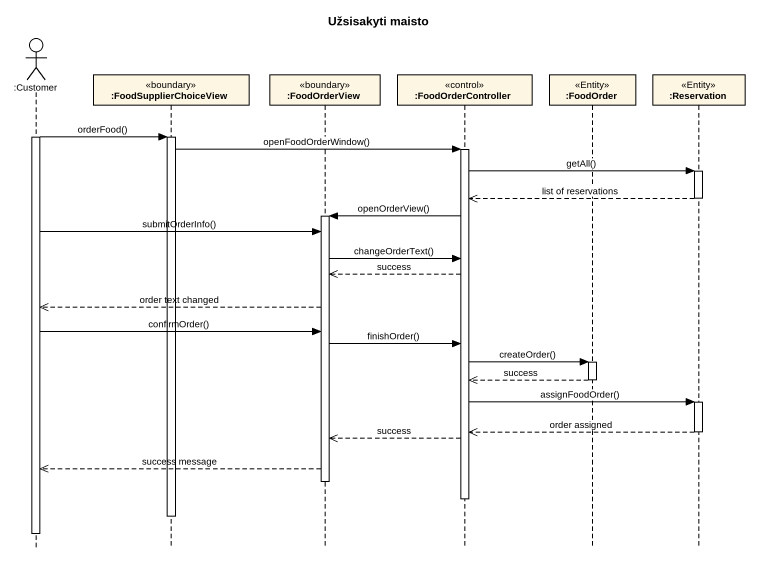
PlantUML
@startuml
title Užsisakyti maisto
hide footbox
actor ":Customer" as Customer
participant ":FoodSupplierChoiceView" as FoodSupplierChoiceView <<boundary>>
participant ":FoodOrderView" as FoodOrderView <<boundary>>
participant ":FoodOrderController" as FoodOrderController <<control>>
participant ":FoodOrder" as FoodOrder <<Entity>>
participant ":Reservation" as Reservation <<Entity>>

activate Customer
Customer -> FoodSupplierChoiceView : orderFood()
activate FoodSupplierChoiceView
FoodSupplierChoiceView -> FoodOrderController : openFoodOrderWindow()
activate FoodOrderController
FoodOrderController -> Reservation : getAll()
activate Reservation
Reservation -->> FoodOrderController : list of reservations
deactivate Reservation
FoodOrderController -> FoodOrderView : openOrderView()
activate FoodOrderView
Customer -> FoodOrderView : submitOrderInfo()
FoodOrderView -> FoodOrderController : changeOrderText()
FoodOrderController -->> FoodOrderView : success
FoodOrderView -->> Customer : order text changed
Customer -> FoodOrderView : confirmOrder()
FoodOrderView -> FoodOrderController : finishOrder()
FoodOrderController -> FoodOrder : createOrder()
activate FoodOrder
FoodOrder -->> FoodOrderController : success
deactivate FoodOrder
FoodOrderController -> Reservation : assignFoodOrder()
activate Reservation
Reservation -->> FoodOrderController : order assigned
deactivate Reservation
FoodOrderController -->> FoodOrderView : success
FoodOrderView -->> Customer : success message
deactivate FoodOrderView
deactivate FoodOrderController
deactivate FoodSupplierChoiceView
deactivate Customer
@enduml
